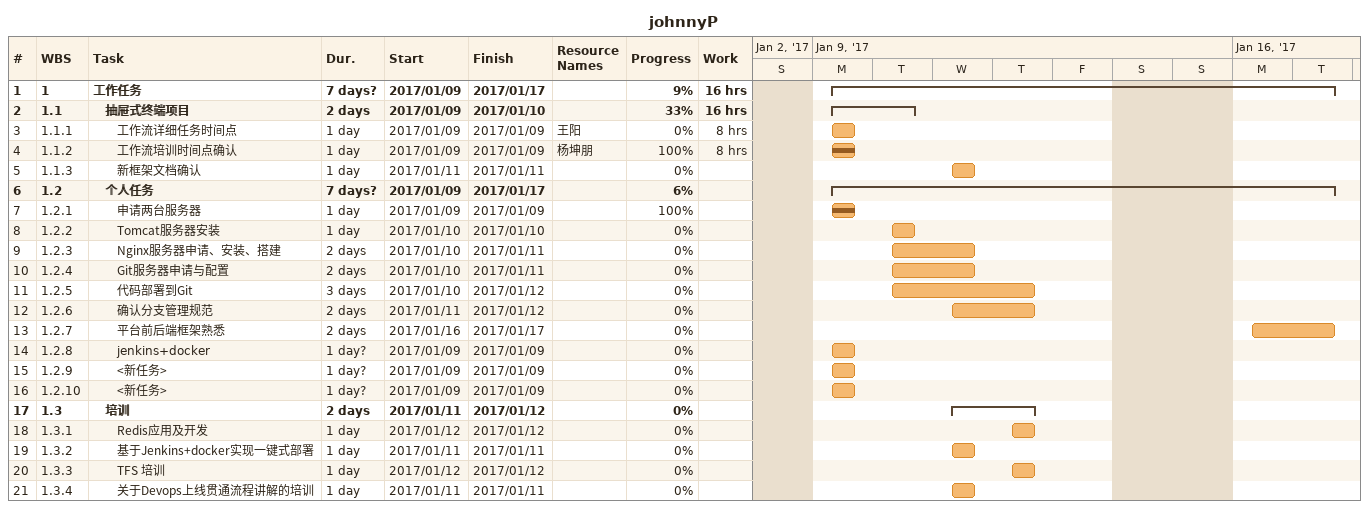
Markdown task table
johnnyP

| ID | WBS | Task | Duration | Start | Finish | Resources | % complete | Work (h) |
|---|---|---|---|---|---|---|---|---|
| 1 | 1 | **工作任务** | 7d? | 2017-01-09 | 2017-01-17 |  | 9 | 16 |
| 2 | 1.1 | **抽屉式终端项目** | 2d | 2017-01-09 | 2017-01-10 |  | 33 | 16 |
| 3 | 1.1.1 | 工作流详细任务时间点 | 1d | 2017-01-09 | 2017-01-09 | 王阳 | 0 | 8 |
| 4 | 1.1.2 | 工作流培训时间点确认 | 1d | 2017-01-09 | 2017-01-09 | 杨坤朋 | 100 | 8 |
| 5 | 1.1.3 | 新框架文档确认 | 1d | 2017-01-11 | 2017-01-11 |  | 0 |  |
| 6 | 1.2 | **个人任务** | 7d? | 2017-01-09 | 2017-01-17 |  | 6 |  |
| 7 | 1.2.1 | 申请两台服务器 | 1d | 2017-01-09 | 2017-01-09 |  | 100 |  |
| 8 | 1.2.2 | Tomcat服务器安装 | 1d | 2017-01-10 | 2017-01-10 |  | 0 |  |
| 9 | 1.2.3 | Nginx服务器申请、安装、搭建 | 2d | 2017-01-10 | 2017-01-11 |  | 0 |  |
| 10 | 1.2.4 | Git服务器申请与配置 | 2d | 2017-01-10 | 2017-01-11 |  | 0 |  |
| 11 | 1.2.5 | 代码部署到Git | 3d | 2017-01-10 | 2017-01-12 |  | 0 |  |
| 12 | 1.2.6 | 确认分支管理规范 | 2d | 2017-01-11 | 2017-01-12 |  | 0 |  |
| 13 | 1.2.7 | 平台前后端框架熟悉 | 2d | 2017-01-16 | 2017-01-17 |  | 0 |  |
| 14 | 1.2.8 | jenkins+docker | 1d? | 2017-01-09 | 2017-01-09 |  | 0 |  |
| 15 | 1.2.9 | <新任务> | 1d? | 2017-01-09 | 2017-01-09 |  | 0 |  |
| 16 | 1.2.10 | <新任务> | 1d? | 2017-01-09 | 2017-01-09 |  | 0 |  |
| 17 | 1.3 | **培训** | 2d | 2017-01-11 | 2017-01-12 |  | 0 |  |
| 18 | 1.3.1 | Redis应用及开发 | 1d | 2017-01-12 | 2017-01-12 |  | 0 |  |
| 19 | 1.3.2 | 基于Jenkins+docker实现一键式部署 | 1d | 2017-01-11 | 2017-01-11 |  | 0 |  |
| 20 | 1.3.3 | TFS 培训 | 1d | 2017-01-12 | 2017-01-12 |  | 0 |  |
| 21 | 1.3.4 | 关于Devops上线贯通流程讲解的培训 | 1d | 2017-01-11 | 2017-01-11 |  | 0 |  |
